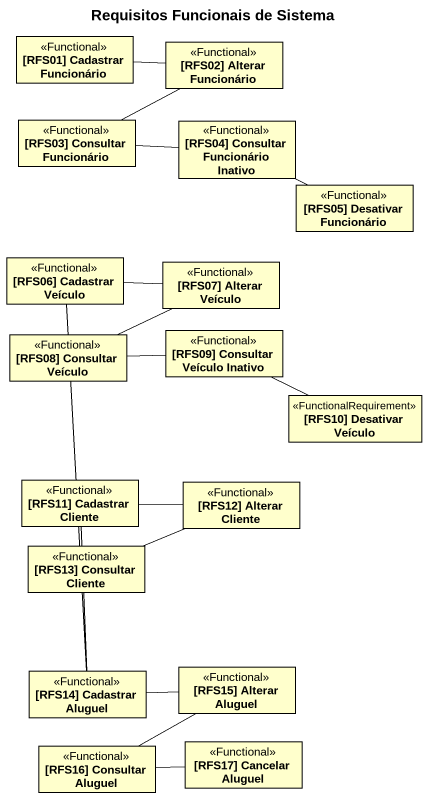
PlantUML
@startuml
title Requisitos Funcionais de Sistema
hide circle
hide empty members
class "[RFS01] Cadastrar Funcionário" as RFS01_Cadastrar_Funcionário <<Functional>>
class "[RFS02] Alterar Funcionário" as RFS02_Alterar_Funcionário <<Functional>>
class "[RFS03] Consultar Funcionário" as RFS03_Consultar_Funcionário <<Functional>>
class "[RFS04] Consultar Funcionário Inativo" as RFS04_Consultar_Funcionário <<Functional>>
class "[RFS05] Desativar Funcionário" as RFS05_Desativar_Funcionário <<Functional>>
class "[RFS06] Cadastrar Veículo" as RFS06_Cadastrar_Veículo <<Functional>>
class "[RFS07] Alterar Veículo" as RFS07_Alterar_Veículo <<Functional>>
class "[RFS08] Consultar Veículo" as RFS08_Consultar_Veículo <<Functional>>
class "[RFS09] Consultar Veículo Inativo" as RFS09_Consultar_Veículo <<Functional>>
class "[RFS10] Desativar Veículo" as RFS10_Desativar_Veículo <<FunctionalRequirement>>
class "[RFS11] Cadastrar Cliente" as RFS11_Cadastrar_Cliente <<Functional>>
class "[RFS12] Alterar Cliente" as RFS12_Alterar_Cliente <<Functional>>
class "[RFS13] Consultar Cliente" as RFS13_Consultar_Cliente <<Functional>>
class "[RFS14] Cadastrar Aluguel" as RFS14_Cadastrar_Aluguel <<Functional>>
class "[RFS15] Alterar Aluguel" as RFS15_Alterar_Aluguel <<Functional>>
class "[RFS16] Consultar Aluguel" as RFS16_Consultar_Aluguel <<Functional>>
class "[RFS17] Cancelar Aluguel" as RFS17_Cancelar_Aluguel <<Functional>>
RFS01_Cadastrar_Funcionário -right- RFS02_Alterar_Funcionário
RFS02_Alterar_Funcionário -left- RFS03_Consultar_Funcionário
RFS03_Consultar_Funcionário -right- RFS04_Consultar_Funcionário
RFS04_Consultar_Funcionário -right- RFS05_Desativar_Funcionário
RFS06_Cadastrar_Veículo -right- RFS07_Alterar_Veículo
RFS07_Alterar_Veículo -left- RFS08_Consultar_Veículo
RFS08_Consultar_Veículo -right- RFS09_Consultar_Veículo
RFS10_Desativar_Veículo -left- RFS09_Consultar_Veículo
RFS11_Cadastrar_Cliente -right- RFS12_Alterar_Cliente
RFS12_Alterar_Cliente -left- RFS13_Consultar_Cliente
RFS14_Cadastrar_Aluguel -up- RFS06_Cadastrar_Veículo
RFS14_Cadastrar_Aluguel -up- RFS11_Cadastrar_Cliente
RFS14_Cadastrar_Aluguel -right- RFS15_Alterar_Aluguel
RFS15_Alterar_Aluguel -left- RFS16_Consultar_Aluguel
RFS16_Consultar_Aluguel -right- RFS17_Cancelar_Aluguel
@enduml
